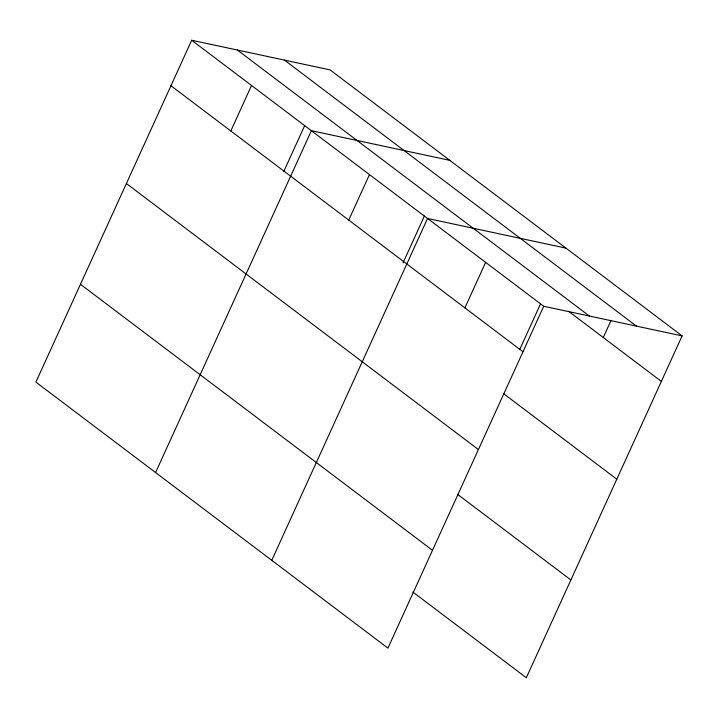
<?xml version="1.0" encoding="UTF-8"?>
<svg xmlns="http://www.w3.org/2000/svg" width="718" height="718" viewBox="0 0 718 718"><rect width="100%" height="100%" fill="white"/><g stroke="black" fill="none" stroke-linecap="round" stroke-linejoin="round"><path stroke-width="1.08" d="M191.688 40.244L35.9 382.102L387.926 648.112L543.714 306.254L191.688 40.244L330.074 69.888L682.1 335.898L526.312 677.756L412.823 592M230.801 130.972L251.533 85.469M283.807 171.422L304.692 125.578M155.591 472.543L311.379 130.685L449.764 160.338M348.733 220.085L369.465 174.582M403.031 262.887L424.383 216.019M271.754 560.327L427.551 218.469L565.928 248.123M464.896 307.869L485.637 262.366M519.661 349.648L540.555 303.804M603.282 337.514L611.117 320.327M543.714 306.254L682.1 335.898M284.409 60.106L636.435 326.116M237.362 50.027L589.379 316.037M568.432 311.181L661.368 381.402M170.956 85.747L522.982 351.757M503.309 393.446L616.798 479.202M126.386 183.539L478.412 449.549M457.393 494.199L570.873 579.956M80.47 284.301L432.496 550.311"/></g></svg>
